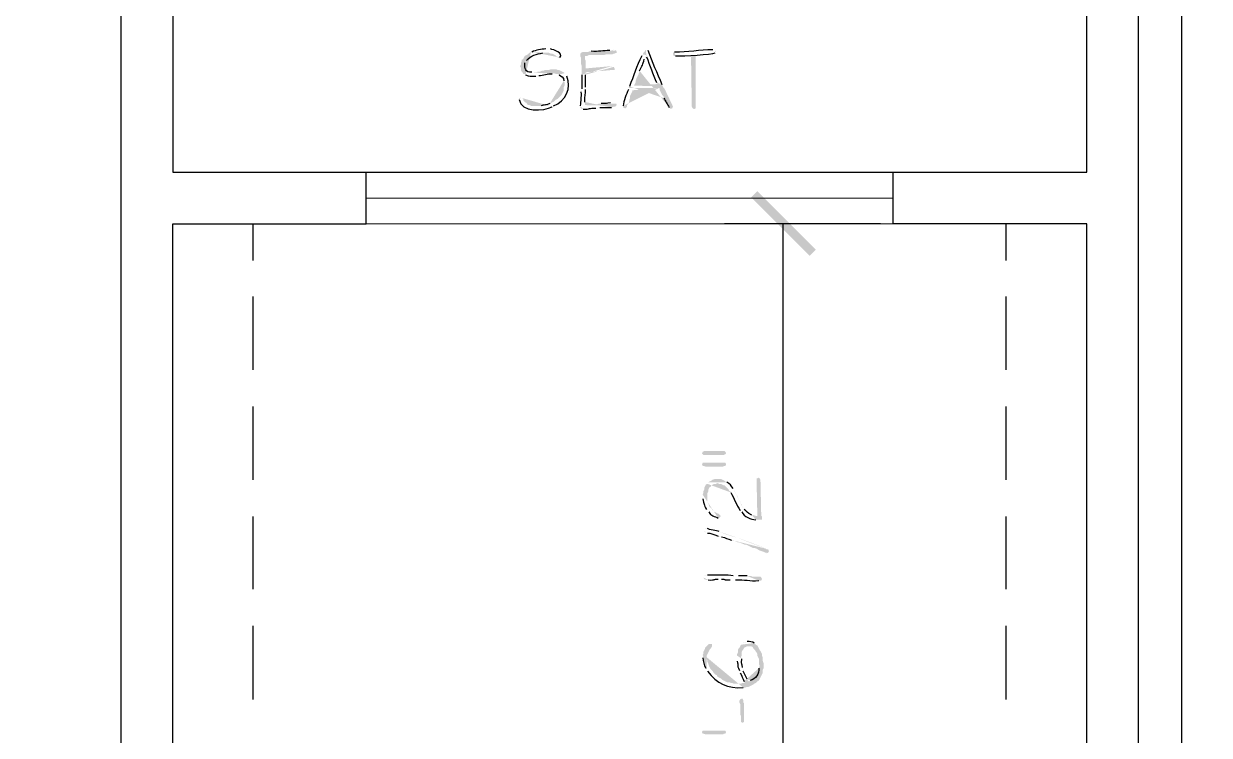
# Model space of a CAD drawing. Header units: inches. Extents: x -167 to 6071, y -6287 to -2731.
# Drawn here: x 1314.3 to 1395.3, y -6032.5 to -5983.9 of the extents above; entities that cross this region are included whole.
import ezdxf

# ---------------------------------------------------------------- set-up
doc = ezdxf.new("R2010")
doc.units = ezdxf.units.IN
doc.header["$LTSCALE"] = 96
doc.header["$MEASUREMENT"] = 0
doc.layers.add('Doors', color=5, linetype='Continuous', lineweight=9)
doc.layers.add('PDF_Geometry', color=7, linetype='Continuous', true_color=0x4a4a4a)
doc.layers.add('PDF_Solid Fills', color=7, linetype='Continuous')

msp = doc.modelspace()

# ---------------------------------------------------------------- hatches: boundary and pattern name
at = {"layer": 'PDF_Solid Fills', "transparency": 33554559}
h = msp.add_hatch(color=256, dxfattribs=at)
h.paths.add_polyline_path([(1348.917, -5985.855), (1348.81, -5985.909), (1348.703, -5986.015), (1348.49, -5986.122), (1348.437, -5986.229), (1348.383, -5986.335), (1348.277, -5986.389), (1348.277, -5986.495), (1348.223, -5986.602), (1348.223, -5986.709), (1348.17, -5986.815), (1348.223, -5986.922), (1348.223, -5987.082), (1348.277, -5987.189), (1348.33, -5987.242), (1348.383, -5987.349), (1348.437, -5987.349), (1348.543, -5987.402)], flags=0)
h.paths.add_polyline_path([(1349.237, -5987.509), (1349.343, -5987.509), (1349.45, -5987.455)], flags=0)
h.paths.add_polyline_path([(1350.357, -5987.349), (1350.463, -5987.295), (1351.21, -5987.295), (1351.157, -5987.242), (1348.97, -5987.242)], flags=0)
h.paths.add_polyline_path([(1348.49, -5986.602), (1348.543, -5986.495), (1348.597, -5986.442)], flags=0)
h.paths.add_polyline_path([(1349.717, -5985.909), (1349.983, -5985.909)], flags=0)
h = msp.add_hatch(color=256, dxfattribs=at)
h.paths.add_polyline_path([(1349.983, -5985.642), (1349.93, -5985.642)], flags=0)
h.paths.add_polyline_path([(1348.97, -5985.855), (1348.917, -5985.855), (1349.983, -5985.909), (1350.143, -5985.909), (1350.25, -5985.962), (1350.357, -5985.962), (1350.57, -5986.069), (1350.677, -5986.175), (1350.73, -5986.175), (1350.73, -5986.229), (1350.837, -5986.282), (1350.89, -5986.229)], flags=0)
h.paths.add_polyline_path([(1350.25, -5985.642), (1350.09, -5985.642)], flags=0)
h = msp.add_hatch(color=256, dxfattribs=at)
h.paths.add_polyline_path([(1354.623, -5985.695), (1354.463, -5985.749), (1354.303, -5985.749)], flags=0)
h.paths.add_polyline_path([(1353.023, -5985.802), (1352.917, -5985.802), (1352.81, -5985.855), (1352.437, -5985.855), (1352.33, -5985.909), (1352.277, -5986.015), (1352.277, -5986.122), (1352.33, -5986.229), (1352.33, -5986.655), (1352.383, -5986.815), (1352.383, -5987.029), (1352.65, -5986.975), (1352.65, -5986.442), (1352.597, -5986.335), (1352.597, -5986.122), (1352.757, -5986.122), (1352.863, -5986.069), (1353.877, -5986.069), (1354.037, -5986.015), (1354.463, -5986.015), (1354.57, -5985.962), (1354.623, -5985.962), (1354.73, -5985.909), (1354.783, -5985.909), (1354.783, -5985.855), (1354.73, -5985.749)], flags=0)
h = msp.add_hatch(color=256, dxfattribs=at)
h.paths.add_polyline_path([(1356.543, -5986.015), (1356.49, -5986.122)], flags=0)
h.paths.add_polyline_path([(1355.637, -5988.202), (1355.583, -5988.309), (1357.663, -5988.309), (1357.717, -5988.362), (1357.717, -5988.469), (1357.77, -5988.575), (1357.877, -5988.789), (1357.983, -5988.895), (1357.983, -5989.002)], flags=0)
h.paths.add_polyline_path([(1358.357, -5989.642), (1358.463, -5989.749), (1358.57, -5989.695), (1358.623, -5989.589), (1358.143, -5988.575), (1358.09, -5988.469), (1358.037, -5988.362), (1357.983, -5988.309), (1357.93, -5988.202), (1355.957, -5988.149), (1356.01, -5988.042), (1356.063, -5987.935), (1356.063, -5987.829), (1356.117, -5987.669), (1356.223, -5987.455), (1356.277, -5987.349), (1356.277, -5987.295), (1356.33, -5987.242), (1356.33, -5987.135)], flags=0)
h.paths.add_polyline_path([(1356.65, -5986.335), (1356.757, -5986.229), (1356.81, -5986.069)], flags=0)
h = msp.add_hatch(color=256, dxfattribs=at)
h.paths.add_polyline_path([(1356.757, -5985.695), (1356.703, -5985.749), (1356.703, -5985.802), (1356.65, -5985.855), (1356.597, -5985.909), (1356.543, -5986.015), (1356.81, -5986.069), (1356.81, -5986.175)], flags=0)
h.paths.add_polyline_path([(1357.503, -5987.935), (1357.557, -5988.042), (1355.957, -5988.149), (1357.93, -5988.202), (1357.877, -5988.095)], flags=0)
h.paths.add_polyline_path([(1356.917, -5985.749), (1356.863, -5985.695)], flags=0)
h = msp.add_hatch(color=256, dxfattribs=at)
h.paths.add_polyline_path([(1361.397, -5985.695), (1361.343, -5985.695)], flags=0)
h.paths.add_polyline_path([(1358.73, -5985.855), (1358.623, -5985.909), (1358.623, -5986.015), (1358.677, -5986.122), (1358.783, -5986.122)], flags=0)
h.paths.add_polyline_path([(1361.503, -5985.909), (1361.557, -5985.802), (1361.503, -5985.749)], flags=0)
for points in [[(1360.17, -5986.069), (1359.85, -5986.069), (1359.903, -5989.589), (1359.957, -5989.695), (1360.063, -5989.749), (1360.17, -5989.695), (1360.17, -5989.589)], [(1350.463, -5987.029), (1350.303, -5987.029), (1350.143, -5987.082), (1349.877, -5987.082), (1349.77, -5987.135), (1349.663, -5987.135), (1349.557, -5987.189), (1349.397, -5987.189), (1349.29, -5987.242), (1348.97, -5987.242), (1351.157, -5987.242), (1350.943, -5987.135), (1350.837, -5987.082), (1350.73, -5987.082), (1350.623, -5987.029)]]:
    msp.add_hatch(color=256, dxfattribs=at).paths.add_polyline_path(points)
h = msp.add_hatch(color=256, dxfattribs=at)
h.paths.add_polyline_path([(1354.463, -5986.815), (1352.65, -5986.975), (1352.383, -5987.029), (1352.383, -5987.402)], flags=0)
h.paths.add_polyline_path([(1352.383, -5988.362), (1352.383, -5988.469), (1352.33, -5988.575)], flags=0)
h.paths.add_polyline_path([(1352.277, -5989.535), (1352.277, -5989.642), (1352.33, -5989.695), (1352.383, -5989.749), (1352.49, -5989.749)], flags=0)
h.paths.add_polyline_path([(1353.343, -5989.695), (1353.45, -5989.695), (1353.61, -5989.642)], flags=0)
h.paths.add_polyline_path([(1354.41, -5989.642), (1354.57, -5989.589), (1354.677, -5989.589), (1354.73, -5989.535), (1352.597, -5989.482), (1352.597, -5989.269)], flags=0)
h.paths.add_polyline_path([(1352.65, -5988.415), (1352.65, -5988.255)], flags=0)
h.paths.add_polyline_path([(1352.65, -5987.402), (1352.65, -5987.242), (1354.463, -5987.082), (1354.623, -5987.082), (1354.623, -5986.975), (1354.57, -5986.869)], flags=0)
h = msp.add_hatch(color=256, dxfattribs=at)
h.paths.add_polyline_path([(1351.21, -5987.295), (1350.463, -5987.295), (1350.623, -5987.349), (1350.73, -5987.349), (1350.837, -5987.402)], flags=0)
h.paths.add_polyline_path([(1351.157, -5987.829), (1351.21, -5987.935), (1351.21, -5988.149), (1351.157, -5988.255), (1351.157, -5988.469), (1351.103, -5988.575), (1350.997, -5988.789), (1350.89, -5988.895), (1350.837, -5988.949), (1350.73, -5989.055), (1350.623, -5989.109), (1350.517, -5989.215), (1350.41, -5989.269), (1350.303, -5989.322), (1350.197, -5989.375)], flags=0)
h.paths.add_polyline_path([(1349.61, -5989.535), (1349.237, -5989.535), (1350.463, -5989.535)], flags=0)
h.paths.add_polyline_path([(1351.37, -5987.509), (1351.263, -5987.402)], flags=0)
h = msp.add_hatch(color=256, dxfattribs=at)
h.paths.add_polyline_path([(1355.583, -5988.309), (1355.583, -5988.415)], flags=0)
h.paths.add_polyline_path([(1355.21, -5989.535), (1355.21, -5989.642), (1355.317, -5989.695), (1355.37, -5989.695), (1355.423, -5989.642), (1355.477, -5989.589), (1355.477, -5989.482), (1355.583, -5989.375), (1355.637, -5989.162), (1355.637, -5989.109), (1355.69, -5989.002), (1355.69, -5988.842), (1355.743, -5988.735), (1355.85, -5988.522), (1355.85, -5988.469), (1357.663, -5988.309)], flags=0)
h = msp.add_hatch(color=256, dxfattribs=at)
h.paths.add_polyline_path([(1348.223, -5988.949), (1348.117, -5989.002), (1348.117, -5989.109)], flags=0)
h.paths.add_polyline_path([(1350.357, -5989.589), (1350.463, -5989.535), (1348.917, -5989.535), (1348.81, -5989.482), (1348.757, -5989.482), (1348.65, -5989.429), (1348.597, -5989.322), (1348.49, -5989.269), (1348.383, -5989.162), (1348.383, -5989.055), (1348.33, -5989.002)], flags=0)
h = msp.add_hatch(color=256, dxfattribs=at)
h.paths.add_polyline_path([(1354.57, -5989.322), (1354.357, -5989.322)], flags=0)
h.paths.add_polyline_path([(1353.717, -5989.375), (1353.557, -5989.375), (1353.45, -5989.429), (1352.97, -5989.429), (1352.81, -5989.482), (1352.597, -5989.482), (1354.73, -5989.535), (1354.783, -5989.482), (1354.73, -5989.375)], flags=0)
at = {"layer": 'PDF_Solid Fills', "true_color": 0x4a4a4a, "transparency": 33554559}
for points in [[(1360.597, -6013.269), (1360.65, -6013.322), (1360.703, -6013.375), (1362.09, -6013.375), (1362.197, -6013.322), (1362.25, -6013.269), (1362.197, -6013.162), (1362.143, -6013.109), (1360.757, -6013.109), (1360.65, -6013.162)], [(1360.597, -6014.015), (1360.65, -6014.122), (1360.703, -6014.122), (1360.863, -6014.175), (1362.037, -6014.175), (1362.09, -6014.122), (1362.197, -6014.122), (1362.25, -6014.015), (1362.197, -6013.909), (1360.65, -6013.909)], [(1364.33, -6015.082), (1364.383, -6017.535), (1364.383, -6017.802), (1364.703, -6017.802), (1364.703, -6017.589), (1364.65, -6017.535), (1364.597, -6015.135), (1364.597, -6015.082), (1364.543, -6014.975), (1364.49, -6014.922), (1364.383, -6014.975), (1364.33, -6014.975)], [(1363.157, -6030.175), (1363.157, -6030.282), (1363.21, -6030.389), (1363.21, -6031.082), (1363.263, -6031.189), (1363.263, -6031.615), (1363.37, -6031.669), (1363.477, -6031.615), (1363.477, -6030.335), (1363.423, -6030.282), (1363.423, -6030.122), (1363.37, -6030.015), (1363.317, -6030.015), (1363.21, -6030.069)], [(1360.863, -6032.202), (1362.197, -6032.202), (1362.25, -6032.309), (1362.197, -6032.415), (1362.09, -6032.415), (1362.037, -6032.469), (1360.863, -6032.469), (1360.703, -6032.415), (1360.65, -6032.415), (1360.597, -6032.309), (1360.65, -6032.202)]]:
    msp.add_hatch(color=251, dxfattribs=at).paths.add_polyline_path(points)
h = msp.add_hatch(color=251, dxfattribs=at)
h.paths.add_polyline_path([(1360.65, -6016.202), (1360.65, -6016.362)], flags=0)
h.paths.add_polyline_path([(1360.917, -6017.109), (1360.97, -6017.162), (1361.077, -6017.269)], flags=0)
h.paths.add_polyline_path([(1361.717, -6017.695), (1361.823, -6017.642), (1361.877, -6017.535), (1361.823, -6017.482), (1361.717, -6017.375), (1361.663, -6017.375), (1361.557, -6017.322), (1361.503, -6017.269), (1361.45, -6017.269), (1361.397, -6017.215), (1361.29, -6017.109), (1361.237, -6017.002), (1361.13, -6016.949), (1361.077, -6016.842), (1361.077, -6016.789), (1360.97, -6016.575), (1360.97, -6015.349), (1360.863, -6015.402), (1360.757, -6015.615), (1360.757, -6015.722), (1360.703, -6015.829), (1360.703, -6015.935), (1360.65, -6016.095)], flags=0)
h = msp.add_hatch(color=251, dxfattribs=at)
h.paths.add_polyline_path([(1360.97, -6015.349), (1360.97, -6016.202), (1360.97, -6015.989), (1361.023, -6015.882), (1361.023, -6015.775), (1361.077, -6015.669), (1361.13, -6015.562), (1361.183, -6015.562), (1361.237, -6015.455), (1361.45, -6015.349), (1361.557, -6015.349), (1361.663, -6015.295), (1361.77, -6015.349), (1361.877, -6015.349), (1361.983, -6015.402), (1362.09, -6015.455), (1362.143, -6015.455), (1362.25, -6015.562), (1362.303, -6015.615), (1362.41, -6015.722), (1362.463, -6015.829), (1362.517, -6015.829), (1362.57, -6015.935)], flags=0)
h.paths.add_polyline_path([(1363.21, -6017.162), (1363.21, -6017.215), (1363.317, -6017.269)], flags=0)
h.paths.add_polyline_path([(1364.277, -6017.802), (1364.383, -6017.802), (1364.383, -6017.535), (1364.277, -6017.535), (1364.117, -6017.482), (1364.01, -6017.482)], flags=0)
h.paths.add_polyline_path([(1363.477, -6017.109), (1363.423, -6017.002), (1363.37, -6016.895), (1363.263, -6016.789), (1363.263, -6016.682), (1363.21, -6016.575), (1363.157, -6016.469), (1363.103, -6016.415), (1363.05, -6016.255), (1362.997, -6016.149), (1362.89, -6015.989), (1362.783, -6015.775), (1362.73, -6015.669)], flags=0)
h.paths.add_polyline_path([(1362.303, -6015.242), (1362.197, -6015.189), (1362.143, -6015.135), (1362.037, -6015.082), (1361.93, -6015.029), (1361.45, -6015.029), (1361.29, -6015.082), (1361.237, -6015.135), (1361.023, -6015.242)], flags=0)
h = msp.add_hatch(color=251, dxfattribs=at)
h.paths.add_polyline_path([(1360.703, -6018.549), (1360.757, -6018.602), (1360.863, -6018.655), (1360.97, -6018.709)], flags=0)
h.paths.add_polyline_path([(1361.717, -6018.922), (1361.823, -6018.922), (1361.93, -6018.975)], flags=0)
h.paths.add_polyline_path([(1362.623, -6019.189), (1362.73, -6019.189), (1363.05, -6019.349), (1363.157, -6019.349), (1363.263, -6019.402), (1363.423, -6019.455), (1363.53, -6019.509), (1363.637, -6019.509), (1363.743, -6019.562), (1363.85, -6019.615), (1363.957, -6019.669), (1364.063, -6019.722), (1364.17, -6019.722), (1364.33, -6019.775), (1364.49, -6019.882), (1364.81, -6019.989), (1364.917, -6020.042), (1365.023, -6020.042), (1365.023, -6020.095), (1365.13, -6020.042), (1365.183, -6019.935), (1365.13, -6019.882), (1365.13, -6019.829), (1365.023, -6019.829), (1364.97, -6019.775)], flags=0)
h.paths.add_polyline_path([(1364.97, -6019.775, 0.021662), (1362.997, -6019.029)], flags=0)
h.paths.add_polyline_path([(1361.77, -6018.602, 0.041027), (1362.997, -6019.029)], flags=0)
h.paths.add_polyline_path([(1360.97, -6018.389), (1360.863, -6018.389), (1360.757, -6018.442)], flags=0)
h = msp.add_hatch(color=251, dxfattribs=at)
h.paths.add_polyline_path([(1360.703, -6021.749), (1360.757, -6021.855), (1360.917, -6021.909), (1361.023, -6021.909)], flags=0)
h.paths.add_polyline_path([(1361.717, -6021.855), (1361.93, -6021.855)], flags=0)
h.paths.add_polyline_path([(1362.517, -6021.909), (1362.89, -6021.909)], flags=0)
h.paths.add_polyline_path([(1364.49, -6021.962), (1364.65, -6021.962), (1364.703, -6021.855), (1364.65, -6021.749), (1364.597, -6021.695), (1364.063, -6021.695), (1363.957, -6021.642), (1363.69, -6021.642)], flags=0)
h.paths.add_polyline_path([(1363.103, -6021.642), (1362.73, -6021.642)], flags=0)
h.paths.add_polyline_path([(1360.97, -6021.589), (1360.863, -6021.589), (1360.757, -6021.642)], flags=0)
h = msp.add_hatch(color=251, dxfattribs=at)
h.paths.add_polyline_path([(1360.65, -6027.189), (1360.65, -6027.242)], flags=0)
h.paths.add_polyline_path([(1360.863, -6027.935), (1360.917, -6028.042), (1360.917, -6027.082), (1360.97, -6026.975), (1361.077, -6026.762), (1361.13, -6026.655), (1361.237, -6026.549), (1361.237, -6026.495), (1361.29, -6026.442), (1361.29, -6026.282), (1361.077, -6026.282), (1361.023, -6026.335), (1360.81, -6026.549), (1360.81, -6026.602), (1360.757, -6026.709), (1360.703, -6026.815), (1360.703, -6026.922), (1360.65, -6027.029)], flags=0)
h = msp.add_hatch(color=251, dxfattribs=at)
h.paths.add_polyline_path([(1362.997, -6027.242), (1362.997, -6027.455)], flags=0)
h.paths.add_polyline_path([(1363.157, -6028.095), (1363.157, -6028.149), (1363.21, -6028.255)], flags=0)
h.paths.add_polyline_path([(1363.477, -6028.842), (1363.53, -6028.949), (1363.53, -6029.269), (1363.69, -6029.215), (1363.797, -6029.215), (1363.903, -6029.162), (1364.01, -6029.109), (1364.117, -6029.055), (1364.17, -6029.002), (1364.277, -6028.949), (1364.33, -6028.895), (1364.383, -6028.842), (1364.49, -6028.789), (1364.543, -6028.682), (1364.543, -6027.775), (1364.49, -6027.935)], flags=0)
h.paths.add_polyline_path([(1363.903, -6028.789), (1363.797, -6028.842), (1363.743, -6028.789), (1363.69, -6028.682)], flags=0)
h.paths.add_polyline_path([(1363.423, -6028.149), (1363.423, -6028.042), (1363.37, -6027.882)], flags=0)
h.paths.add_polyline_path([(1363.317, -6027.295), (1363.263, -6027.189), (1363.263, -6026.335), (1363.21, -6026.442), (1363.157, -6026.549), (1363.103, -6026.602), (1363.05, -6026.709), (1363.05, -6026.869), (1362.997, -6026.975), (1362.997, -6027.082)], flags=0)
h = msp.add_hatch(color=251, dxfattribs=at)
h.paths.add_polyline_path([(1363.263, -6026.335), (1363.263, -6027.189), (1363.317, -6027.082), (1363.317, -6026.815), (1363.37, -6026.709), (1363.423, -6026.655), (1363.477, -6026.549), (1363.69, -6026.442), (1363.957, -6026.442), (1364.063, -6026.495), (1364.117, -6026.602), (1364.223, -6026.709), (1364.277, -6026.815), (1364.33, -6026.869), (1364.383, -6026.975), (1364.383, -6027.082), (1364.437, -6027.189), (1364.49, -6027.295), (1364.49, -6027.669), (1364.543, -6027.775), (1364.543, -6028.682), (1364.65, -6028.469), (1364.703, -6028.362), (1364.757, -6028.255), (1364.757, -6028.042), (1364.81, -6027.935), (1364.81, -6027.615), (1364.757, -6027.455), (1364.757, -6027.242), (1364.703, -6027.082), (1364.703, -6026.975), (1364.65, -6026.869), (1364.597, -6026.762), (1364.543, -6026.709), (1364.437, -6026.495), (1364.383, -6026.389), (1364.277, -6026.335), (1364.17, -6026.229)], flags=0)
h.paths.add_polyline_path([(1363.69, -6026.122), (1363.583, -6026.175), (1363.477, -6026.175), (1363.37, -6026.229)], flags=0)
h = msp.add_hatch(color=251, dxfattribs=at)
h.paths.add_polyline_path([(1360.917, -6028.042), (1360.97, -6028.149)], flags=0)
h.paths.add_polyline_path([(1363.423, -6029.269), (1363.53, -6029.269), (1363.53, -6028.949), (1363.37, -6028.949), (1363.263, -6029.002), (1362.783, -6029.002), (1362.677, -6028.949), (1362.57, -6028.949), (1362.463, -6028.895), (1362.303, -6028.895), (1362.197, -6028.842), (1362.09, -6028.789), (1361.983, -6028.735), (1361.877, -6028.629), (1361.77, -6028.575), (1361.663, -6028.522), (1361.61, -6028.415), (1361.503, -6028.362), (1361.397, -6028.255), (1361.343, -6028.149), (1361.237, -6028.042), (1361.183, -6027.989), (1361.077, -6027.775), (1361.023, -6027.615), (1360.97, -6027.509), (1360.97, -6027.402), (1360.917, -6027.295), (1360.917, -6027.189)], flags=0)

# ---------------------------------------------------------------- linework, layer by layer
at = {"layer": 'Doors', "transparency": 33554687}
for points in [[(1337.663, -5995.829), (1373.663, -5995.829)], [(1337.663, -5997.589), (1373.663, -5997.589)]]:
    msp.add_lwpolyline(points, dxfattribs=at)
at = {"layer": 'PDF_Geometry', "color": 7}
msp.add_lwpolyline([(1391.903, -5581.109), (1390.41, -5581.109), (1390.41, -6048.575), (1393.397, -6048.575), (1393.397, -5581.109)], close=True, dxfattribs=at)
for points in [[(1238.943, -6048.575), (1320.917, -6048.575), (1320.917, -5902.282), (1317.717, -5899.082), (1320.17, -5896.575), (1324.437, -5900.842), (1324.437, -5994.069), (1386.89, -5994.069), (1386.89, -5822.069), (1324.437, -5822.069), (1324.437, -5847.135), (1318.41, -5853.109), (1315.957, -5850.655), (1320.917, -5845.695), (1320.917, -5832.575), (1258.943, -5832.575)], [(1474.89, -5876.095), (1460.437, -5876.095), (1460.437, -5990.815), (1456.917, -5990.815), (1456.917, -5961.109), (1396.917, -5961.109), (1396.917, -6048.575), (1456.917, -6048.575), (1456.917, -6018.815), (1460.437, -6018.815), (1460.437, -6048.575), (1478.89, -6048.575), (1478.89, -6052.042), (1386.89, -6052.042), (1386.89, -5997.589), (1373.663, -5997.589), (1373.663, -5994.069)], [(1390.41, -5924.469), (1390.41, -5997.589)], [(1308.917, -6048.575), (1308.917, -6052.042), (1324.437, -6052.042), (1324.437, -5997.589), (1337.663, -5997.589), (1337.663, -5994.069)]]:
    msp.add_lwpolyline(points, dxfattribs=at)
at = {"layer": 'PDF_Geometry'}
for points in [[(1329.93, -6000.095), (1329.93, -5997.589)], [(1372.81, -5997.589), (1362.143, -5997.589)], [(1366.143, -6052.042), (1366.143, -5997.589)], [(1381.397, -6000.095), (1381.397, -5997.589)], [(1329.93, -6007.562), (1329.93, -6002.549)], [(1381.397, -6007.562), (1381.397, -6002.549)], [(1329.93, -6015.082), (1329.93, -6010.069)], [(1381.397, -6015.082), (1381.397, -6010.069)], [(1329.93, -6022.549), (1329.93, -6017.589)], [(1381.397, -6022.549), (1381.397, -6017.589)], [(1329.93, -6030.069), (1329.93, -6025.055)], [(1381.397, -6030.069), (1381.397, -6025.055)]]:
    msp.add_lwpolyline(points, dxfattribs=at)
at = {"layer": 'PDF_Geometry', "color": 7}
for points in [[(1348.597, -5986.442), (1348.925, -5986.058), (1349.281, -5986.023), (1349.717, -5985.909)], [(1349.93, -5985.642), (1349.599, -5985.653), (1349.27, -5985.718), (1348.97, -5985.855)], [(1350.89, -5986.229), (1351.142, -5985.876), (1350.462, -5985.719), (1350.25, -5985.642)], [(1354.303, -5985.749), (1353.82, -5985.766), (1353.566, -5985.833), (1353.023, -5985.802)], [(1356.49, -5986.122), (1356.118, -5986.834), (1355.934, -5987.494), (1355.637, -5988.202)], [(1356.81, -5986.175), (1357.028, -5986.75), (1357.246, -5987.375), (1357.503, -5987.935)], [(1357.877, -5988.095), (1357.57, -5987.308), (1357.2, -5986.547), (1356.917, -5985.749)], [(1361.343, -5985.695), (1360.446, -5985.68), (1359.616, -5985.908), (1358.73, -5985.855)], [(1358.783, -5986.122), (1359.378, -5986.127), (1361.249, -5986.031), (1361.503, -5985.909)], [(1348.97, -5987.242), (1348.528, -5987.26), (1348.462, -5986.969), (1348.49, -5986.602)], [(1356.33, -5987.135), (1356.511, -5986.757), (1356.561, -5986.754), (1356.65, -5986.335)], [(1348.543, -5987.402), (1348.83, -5987.58), (1348.894, -5987.489), (1349.237, -5987.509)], [(1349.45, -5987.455), (1349.759, -5987.46), (1350.04, -5987.303), (1350.357, -5987.349)], [(1350.463, -5989.535), (1351.27, -5989.211), (1351.71, -5988.326), (1351.37, -5987.509)], [(1350.837, -5987.402), (1350.918, -5987.505), (1351.193, -5987.545), (1351.157, -5987.829)], [(1352.383, -5987.402), (1352.383, -5987.722), (1352.383, -5988.042), (1352.383, -5988.362)], [(1352.65, -5988.255), (1352.65, -5987.971), (1352.65, -5987.687), (1352.65, -5987.402)], [(1352.33, -5988.575), (1352.347, -5989.002), (1352.316, -5989.14), (1352.277, -5989.535)], [(1352.597, -5989.269), (1352.565, -5988.804), (1352.639, -5988.765), (1352.65, -5988.415)], [(1355.583, -5988.415), (1355.409, -5988.751), (1355.259, -5989.181), (1355.21, -5989.535)], [(1348.117, -5989.109), (1348.232, -5989.973), (1349.787, -5989.914), (1350.357, -5989.589)], [(1350.197, -5989.375), (1350.012, -5989.469), (1349.805, -5989.458), (1349.61, -5989.535)], [(1354.357, -5989.322), (1354.013, -5989.378), (1354.155, -5989.387), (1353.717, -5989.375)], [(1357.983, -5989.002), (1358.1, -5989.23), (1358.242, -5989.415), (1358.357, -5989.642)], [(1352.49, -5989.749), (1352.966, -5989.783), (1352.846, -5989.665), (1353.343, -5989.695)], [(1353.61, -5989.642), (1353.877, -5989.642), (1354.143, -5989.642), (1354.41, -5989.642)]]:
    msp.add_open_spline(points, degree=3, dxfattribs=at)
at = {"layer": 'PDF_Geometry'}
for points in [[(1362.73, -6015.669), (1362.607, -6015.517), (1362.503, -6015.315), (1362.303, -6015.242)], [(1362.57, -6015.935), (1362.794, -6016.331), (1362.943, -6016.785), (1363.21, -6017.162)], [(1360.65, -6016.362), (1360.764, -6016.755), (1360.698, -6016.739), (1360.917, -6017.109)], [(1364.01, -6017.482), (1363.677, -6017.352), (1363.653, -6017.206), (1363.477, -6017.109)], [(1361.077, -6017.269), (1361.183, -6017.575), (1361.486, -6017.547), (1361.717, -6017.695)], [(1363.317, -6017.269), (1363.464, -6017.587), (1363.947, -6017.799), (1364.277, -6017.802)], [(1361.77, -6018.602), (1361.63, -6018.544), (1361.079, -6018.493), (1360.97, -6018.389)], [(1360.97, -6018.709), (1361.139, -6018.69), (1361.544, -6018.864), (1361.717, -6018.922)], [(1361.93, -6018.975), (1362.239, -6019.035), (1362.339, -6019.116), (1362.623, -6019.189)], [(1362.73, -6021.642), (1362.413, -6021.526), (1361.383, -6021.619), (1360.97, -6021.589)], [(1361.023, -6021.909), (1361.585, -6021.948), (1361.32, -6021.831), (1361.717, -6021.855)], [(1361.93, -6021.855), (1362.268, -6021.834), (1362.001, -6021.941), (1362.517, -6021.909)], [(1362.89, -6021.909), (1363.512, -6021.875), (1363.863, -6021.997), (1364.49, -6021.962)], [(1363.69, -6021.642), (1363.494, -6021.642), (1363.299, -6021.642), (1363.103, -6021.642)], [(1364.17, -6026.229), (1364.046, -6026.141), (1363.854, -6026.112), (1363.69, -6026.122)], [(1360.65, -6027.242), (1360.679, -6027.478), (1360.734, -6027.722), (1360.863, -6027.935)], [(1362.997, -6027.455), (1363.142, -6027.832), (1362.938, -6027.594), (1363.157, -6028.095)], [(1363.37, -6027.882), (1363.352, -6027.601), (1363.287, -6027.754), (1363.317, -6027.295)], [(1360.97, -6028.149), (1361.622, -6028.993), (1362.356, -6029.332), (1363.423, -6029.269)], [(1363.21, -6028.255), (1363.335, -6028.475), (1363.378, -6028.63), (1363.477, -6028.842)], [(1363.69, -6028.682), (1363.601, -6028.504), (1363.512, -6028.327), (1363.423, -6028.149)], [(1364.49, -6027.935), (1364.512, -6028.304), (1364.257, -6028.68), (1363.903, -6028.789)]]:
    msp.add_open_spline(points, degree=3, dxfattribs=at)
at = {"layer": 'PDF_Solid Fills', "color": 251, "true_color": 0x4a4a4a, "transparency": 33554559}
for points in [[(1368.383, -5999.349), (1363.957, -5995.775), (1364.383, -5995.349)], [(1367.957, -5999.775), (1368.383, -5999.349), (1363.957, -5995.775)]]:
    msp.add_solid(points, dxfattribs=at)

doc.saveas('drawing.dxf')
